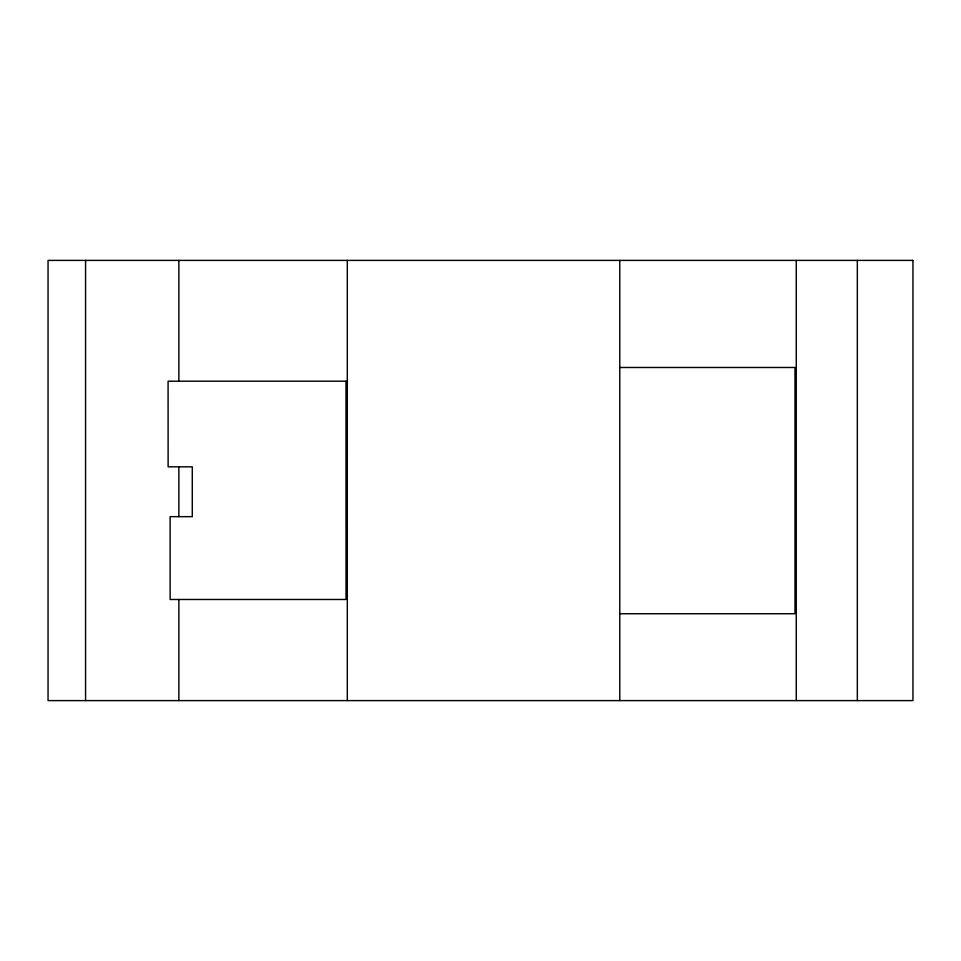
<?xml version="1.0" encoding="UTF-8"?>
<svg xmlns="http://www.w3.org/2000/svg" width="961" height="961" viewBox="0 0 961 961"><rect width="100%" height="100%" fill="white"/><g stroke="black" fill="none" stroke-linecap="round" stroke-linejoin="round"><path stroke-width="1.44" d="M619.773 367.486L794.975 367.486L794.975 613.731L619.773 613.731M857.332 260.395L857.332 700.605M796.261 260.395L796.261 700.605M619.773 260.395L619.773 700.605M347.305 260.395L347.305 700.605M178.866 260.395L178.866 381.205M178.866 466.83L178.866 516.658M178.866 599.484L178.866 700.605M85.577 260.395L85.577 700.605M912.95 260.395L48.05 260.395L48.05 700.605L912.95 700.605L912.95 260.395M346.008 381.205L168.079 381.205L168.127 466.83L192.284 466.83L192.284 516.658L170.133 516.658L170.133 599.484L346.02 599.484L346.008 381.205"/></g></svg>
